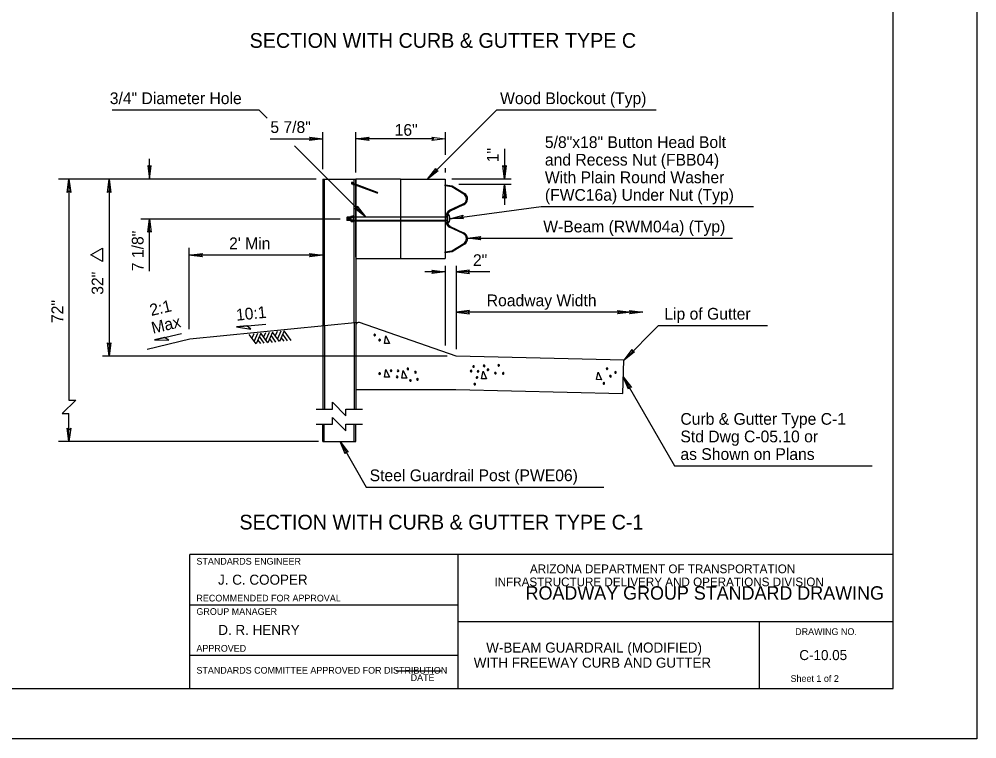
# Model space of a CAD drawing. Extents: x -1700 to 1700, y -1137 to 1457.
# Drawn here: x 270 to 1700, y -1100 to -26 of the extents above; entities that cross this region are included whole.
import ezdxf

# ---------------------------------------------------------------- set-up
doc = ezdxf.new("R2010")
doc.units = 0
for name, color, linetype in [('1', 7, 'Continuous'), ('21', 7, 'Continuous'), ('25', 7, 'Continuous'), ('37', 7, 'Continuous'), ('42', 7, 'Continuous'), ('43', 7, 'Continuous'), ('44', 7, 'Continuous'), ('45', 7, 'Continuous'), ('54', 7, 'Continuous'), ('56', 7, 'Continuous'), ('58', 7, 'Continuous'), ('59', 7, 'Continuous'), ('62', 7, 'Continuous'), ('63', 7, 'Continuous')]:
    doc.layers.add(name, color=color, linetype=linetype)

msp = doc.modelspace()

# ---------------------------------------------------------------- linework, layer by layer
at = {"layer": '1'}
msp.add_lwpolyline([(-1700, 1100), (1700, 1100), (1700, -1100), (-1700, -1100)], close=True, dxfattribs=at)
at = {"layer": '21'}
for p, q in [((594.6, -485.4), (638.5, -481)), ((472.3, -504.7), (512.9, -495))]:
    msp.add_line(p, q, dxfattribs=at)
for points in [[(594.6, -485.4), (616, -488.6), (610.2, -483.8)], [(472.3, -504.7), (493.9, -505), (487.5, -501)]]:
    msp.add_lwpolyline(points, close=True, dxfattribs=at)
at = {"layer": '25'}
for p, q in [((723.9, -250.1), (723.9, -194.6)), ((772.8, -254.6), (772.8, -194.6)), ((906.2, -194.6), (906.2, -228.6)), ((644.9, -204.6), (723.9, -204.6)), ((889.5, -204.6), (772.8, -204.6)), ((994.9, -219.6), (994.9, -264.6)), ((464.8, -264.6), (464.8, -234.6)), ((906.2, -248.6), (906.2, -254.6)), ((713.9, -264.6), (329, -264.6)), ((344.8, -264.6), (344.8, -594.7)), ((404.8, -264.6), (404.8, -529.1)), ((1004.9, -264.6), (916.2, -264.6)), ((1004.9, -272.9), (926.8, -272.9)), ((994.9, -272.9), (994.9, -302.9)), ((452, -324), (749.7, -324)), ((464.8, -402.1), (464.8, -324)), ((523.9, -367.1), (523.9, -488.6)), ((723.9, -378), (523.9, -378)), ((906.2, -394.3), (906.2, -512.9)), ((922.8, -394.3), (922.8, -518.7)), ((906.2, -403.1), (876.2, -403.1)), ((972.8, -403.1), (922.8, -403.1)), ((1201.3, -463.1), (922.8, -463.1)), ((909.3, -529.1), (394.8, -529.1)), ((334.8, -614.7), (354.8, -594.7)), ((344.8, -594.7), (354.8, -594.7)), ((334.8, -614.7), (344.8, -614.7)), ((344.8, -656.3), (344.8, -614.7)), ((717, -656.3), (329, -656.3))]:
    msp.add_line(p, q, dxfattribs=at)
for points in [[(706.4, -204.6), (703.9, -202.1), (723.9, -204.6), (703.9, -207.1)], [(790.3, -204.6), (792.8, -207.1), (772.8, -204.6), (792.8, -202.1)], [(888.7, -204.6), (886.2, -202.1), (906.2, -204.6), (886.2, -207.1)], [(464.8, -247.1), (462.3, -244.6), (464.8, -264.6), (467.3, -244.6)], [(994.9, -247.1), (997.4, -244.6), (994.9, -264.6), (992.4, -244.6)], [(344.8, -282.1), (342.3, -284.6), (344.8, -264.6), (347.3, -284.6)], [(404.8, -282.1), (402.3, -284.6), (404.8, -264.6), (407.3, -284.6)], [(994.9, -290.4), (992.4, -292.9), (994.9, -272.9), (997.4, -292.9)], [(464.8, -324), (467.3, -344), (464.8, -341.5), (462.3, -344)], [(541.4, -378), (543.9, -380.5), (523.9, -378), (543.9, -375.5)], [(706.4, -378), (703.9, -375.5), (723.9, -378), (703.9, -380.5)], [(888.7, -403.1), (886.2, -400.6), (906.2, -403.1), (886.2, -405.6)], [(922.8, -403.1), (942.8, -405.6), (940.3, -403.1), (942.8, -400.6)], [(922.8, -463.1), (942.8, -465.6), (940.3, -463.1), (942.8, -460.6)], [(1166.3, -463.1), (1163.8, -460.6), (1183.8, -463.1), (1163.8, -465.6)], [(1183.8, -463.1), (1181.3, -460.6), (1201.3, -463.1), (1181.3, -465.6)], [(404.8, -511.6), (407.3, -509.1), (404.8, -529.1), (402.3, -509.1)], [(344.8, -638.8), (347.3, -636.3), (344.8, -656.3), (342.3, -636.3)]]:
    msp.add_lwpolyline(points, close=True, dxfattribs=at)
for points in [[(713.6, -607.8), (738.2, -607.8), (738.2, -597.8), (758.2, -617.8), (758.2, -607.8), (782.8, -607.8)], [(713.6, -630.6), (738.2, -630.6), (738.2, -620.6), (758.2, -640.6), (758.2, -630.6), (782.8, -630.6)]]:
    msp.add_lwpolyline(points, dxfattribs=at)
at = {"layer": '37'}
for p, q in [((776.7, -478.5), (525.4, -503.7)), ((525.4, -503.7), (461.6, -518.8))]:
    msp.add_line(p, q, dxfattribs=at)
at = {"layer": '42'}
for p, q in [((723.9, -264.6), (772.8, -264.6)), ((723.9, -264.6), (723.9, -483.8)), ((726, -483.6), (726, -264.6)), ((766.5, -271), (766.4, -271.3)), ((766.4, -271.3), (766.4, -271.6)), ((766.4, -271.6), (766.4, -271.7)), ((766.6, -270.6), (766.5, -271)), ((766.7, -270.2), (766.6, -270.6)), ((766.9, -269.9), (766.7, -270.2)), ((766.7, -271.7), (766.9, -271.5)), ((767, -269.6), (766.9, -269.9)), ((766.9, -271.5), (767, -271.2)), ((767.2, -269.5), (767, -269.6)), ((767, -271.2), (767.2, -270.8)), ((767.1, -271.7), (767.2, -271.6)), ((767.3, -269.4), (767.2, -269.5)), ((767.2, -270.8), (767.3, -270.5)), ((767.2, -271.6), (767.3, -271.3)), ((767.4, -269.4), (767.3, -269.4)), ((767.3, -270.5), (767.4, -270.1)), ((767.3, -271.3), (767.5, -270.9)), ((767.5, -269.6), (767.4, -269.4)), ((767.4, -270.1), (767.5, -269.8)), ((767.5, -269.8), (767.5, -269.6)), ((767.5, -270.9), (767.6, -270.6)), ((767.6, -270.6), (767.7, -270.2)), ((767.8, -269.7), (767.7, -269.5)), ((767.7, -270.2), (767.8, -269.9)), ((767.8, -269.9), (767.8, -269.7)), ((769.2, -270.4), (769, -270.7)), ((769, -270.7), (769, -270.7)), ((769.3, -270.3), (769.2, -270.4)), ((769.5, -270.2), (769.3, -270.3)), ((769.3, -271.6), (769.5, -271.3)), ((769.6, -270.2), (769.5, -270.2)), ((769.5, -271.3), (769.6, -270.9)), ((769.6, -270.4), (769.6, -270.2)), ((769.6, -270.6), (769.6, -270.4)), ((769.6, -270.9), (769.6, -270.6)), ((769.6, -271.7), (769.8, -271.4)), ((769.9, -270.5), (769.8, -270.3)), ((769.8, -271.4), (769.9, -271)), ((769.9, -270.7), (769.9, -270.5)), ((769.9, -271), (769.9, -270.7)), ((770.7, -271.4), (769.9, -271)), ((770.7, -479.1), (770.7, -264.6)), ((770.7, -271.4), (804.7, -284.2)), ((772.8, -264.6), (772.8, -478.9)), ((772.8, -381.3), (772.8, -264.6)), ((839.5, -264.6), (772.8, -264.6)), ((839.5, -264.6), (906.2, -264.6)), ((839.5, -264.6), (839.5, -383.3)), ((906.2, -264.6), (906.2, -383.3)), ((766.4, -271.8), (766.4, -271.7)), ((766.4, -271.8), (766.5, -271.8)), ((766.5, -271.8), (766.6, -271.8)), ((766.7, -271.7), (766.6, -271.8)), ((766.7, -271.7), (766.7, -271.7)), ((766.7, -272), (766.9, -271.9)), ((766.9, -271.9), (767, -271.8)), ((767.1, -271.7), (767, -271.8)), ((768, -271.7), (768.8, -272)), ((768.5, -271.9), (768.5, -272)), ((768.5, -272), (768.5, -272.1)), ((768.5, -272.1), (768.5, -272.4)), ((768.5, -272.4), (768.5, -272.6)), ((768.5, -272.6), (768.6, -272.7)), ((768.6, -272.7), (768.7, -272.6)), ((768.7, -272.6), (768.8, -272.5)), ((769, -271.9), (768.8, -272)), ((768.8, -272.5), (769, -272.3)), ((769.1, -272.7), (768.9, -272.8)), ((769, -271.9), (769.1, -271.7)), ((769, -272.3), (769.2, -272)), ((769.2, -272.6), (769.1, -272.7)), ((769.3, -271.7), (769.2, -271.9)), ((769.2, -271.9), (769.2, -272)), ((769.2, -272.6), (769.5, -272.1)), ((769.3, -271.7), (769.3, -271.6)), ((770.7, -272.8), (769.4, -272.2)), ((769.6, -271.8), (769.5, -272.1)), ((769.6, -271.8), (769.6, -271.7)), ((770.7, -272.8), (804.1, -285.4)), ((804.1, -285.4), (805.6, -285.3)), ((804.7, -284.2), (805.6, -285.3)), ((906.2, -274.8), (906.2, -273)), ((906.2, -273), (906.2, -273)), ((906.2, -273), (917, -274.7)), ((906.2, -274.7), (906.2, -273)), ((916.4, -276.2), (906.2, -274.7)), ((906.2, -274.8), (906.2, -274.8)), ((934, -287.3), (916.4, -276.2)), ((917, -274.7), (935, -286)), ((913, -311.3), (933.1, -301.8)), ((933.9, -303.2), (913.8, -312.7)), ((760.2, -321.4), (759.7, -321.9)), ((759.7, -321.9), (759.7, -326)), ((759.7, -326), (760.2, -326.6)), ((765.5, -321.4), (760.2, -321.4)), ((760.2, -321.4), (760.2, -326.6)), ((760.2, -324.8), (760.5, -326.6)), ((765.5, -326.6), (760.2, -326.6)), ((760.3, -321.4), (761.3, -326.6)), ((761, -321.4), (762, -326.6)), ((761.8, -321.4), (762.8, -326.6)), ((762.5, -321.4), (763.5, -326.6)), ((763.3, -321.4), (764.3, -326.6)), ((764.1, -321.4), (765.1, -326.6)), ((764.8, -321.4), (765.5, -325.1)), ((765.5, -321.1), (765.5, -326.9)), ((906.2, -321.4), (765.5, -321.4)), ((906.2, -326.6), (765.5, -326.6)), ((766.1, -320.1), (769.7, -320.1)), ((769.7, -322), (766.1, -322)), ((769.7, -325.9), (766.1, -325.9)), ((766.1, -327.8), (769.7, -327.8)), ((769.7, -329.2), (769.7, -318.7)), ((770.7, -318.7), (769.7, -318.7)), ((769.7, -320.8), (908, -320.8)), ((769.7, -327.1), (908, -327.1)), ((906.2, -321.4), (908, -321.4)), ((906.2, -326.6), (908, -326.6)), ((908, -323.9), (908, -318.9)), ((909.7, -320.8), (908, -320.8)), ((909.7, -321.4), (908, -321.4)), ((908, -329), (908, -323.9)), ((909.7, -326.6), (908, -326.6)), ((909.7, -327.1), (908, -327.1)), ((909.7, -318.9), (909.7, -323.9)), ((909.7, -323.9), (909.7, -329)), ((770.7, -329.2), (769.7, -329.2)), ((933.1, -346.1), (913, -336.6)), ((913.8, -335.2), (933.9, -344.7)), ((906.2, -373.2), (916.4, -371.7)), ((916.4, -371.7), (934, -360.6)), ((935, -361.9), (917, -373.2)), ((772.8, -383.3), (906.2, -383.3)), ((917, -373.2), (906.2, -374.9)), ((906.2, -374.9), (906.2, -373.2)), ((723.9, -483.8), (723.9, -607.8)), ((726, -483.6), (726, -607.8)), ((770.7, -479.1), (770.7, -607.8)), ((772.8, -478.9), (772.8, -607.8)), ((723.9, -656.3), (723.9, -630.6)), ((725.9, -656.3), (725.9, -630.6)), ((770.7, -656.3), (770.7, -630.6)), ((772.8, -656.3), (772.8, -630.6)), ((723.9, -656.3), (772.8, -656.3))]:
    msp.add_line(p, q, dxfattribs=at)
msp.add_lwpolyline([(769.1, -271.7), (769.1, -271.7), (769.2, -271.5), (769.3, -271.2), (769.3, -271), (769.3, -270.9), (769.3, -270.8)], dxfattribs=at)
for centre, radius, start, end in [((766.6, -321.1), 1.09, 117.2479, 242.7521), ((769, -324), 3.44, 145.9366, 214.0419), ((766.6, -326.9), 1.09, 117.2999, 242.7001), ((903.5, -323.8), 10, 311.406, 48.3865)]:
    msp.add_arc(centre, radius, start, end, dxfattribs=at)
for centre, major_axis, start_param, end_param in [((928.7, -294.3), (9.38, 0), 5.199842, 7.251143), ((928.7, -294.3), (11.1, 0), 5.199842, 7.251143), ((917.4, -318.9), (-9.38, 0), 5.199842, 6.283185), ((917.4, -318.9), (-7.69, 0), 5.199842, 6.283185), ((917.4, -329), (-9.38, 0), 0, 1.083344), ((917.4, -329), (-7.69, 0), 0, 1.083344), ((928.7, -353.6), (9.38, 0), 5.315227, 7.366529), ((928.7, -353.6), (11.1, 0), 5.315227, 7.366529)]:
    msp.add_ellipse(centre, major_axis=major_axis, ratio=0.90725, start_param=start_param, end_param=end_param, dxfattribs=at)
for points in [[(767.3, -271.5), (768, -271.7)], [(767.7, -269.5), (767.4, -269.4)], [(769.3, -270.8), (767.7, -270.2)], [(769.8, -270.3), (769.5, -270.2)], [(766.5, -271.8), (766.7, -272)], [(768.6, -272.7), (768.9, -272.8)]]:
    msp.add_open_spline(points, degree=1, dxfattribs=at)
at = {"layer": '43'}
for p, q in [((409, -161.5), (628, -161.5)), ((640.5, -174), (628, -161.5)), ((880.2, -264.6), (983.3, -161.5)), ((983.3, -161.5), (1221.4, -161.5)), ((787.3, -320.8), (681.4, -214.9)), ((913.5, -323.9), (1049.8, -305.8)), ((1050.2, -305.8), (1366.8, -305.8)), ((939.7, -353), (1335.2, -353)), ((749.4, -656.3), (788.6, -724.3)), ((788.6, -724.3), (1143.3, -724.3))]:
    msp.add_line(p, q, dxfattribs=at)
for points in [[(892.6, -252.2), (896.1, -252.2), (880.2, -264.6), (892.6, -248.7)], [(775, -308.5), (775, -304.9), (787.3, -320.8), (771.4, -308.5)], [(930.9, -321.6), (933.7, -323.7), (913.5, -323.9), (933, -318.7)], [(957.2, -353), (959.7, -355.5), (939.7, -353), (959.7, -350.5)], [(758.1, -671.5), (757.2, -674.9), (749.4, -656.3), (761.5, -672.4)]]:
    msp.add_lwpolyline(points, close=True, dxfattribs=at)
at = {"layer": '44'}
for p, q in [((772.8, -482.3), (772.8, -578.7)), ((922.8, -528.7), (778.5, -478.8)), ((1173.3, -534.7), (922.8, -528.7)), ((1171.5, -584.6), (1172.8, -534.7)), ((772.8, -578.7), (922.2, -578.7)), ((922.2, -578.7), (1171.5, -584.6))]:
    msp.add_line(p, q, dxfattribs=at)
msp.add_arc((777, -482.7), 4.17, 68.6716, 180, dxfattribs=at)
at = {"layer": '45'}
for p, q in [((1173.3, -534.7), (1224.9, -483.1)), ((1224.9, -483.1), (1387.4, -483.1)), ((1172.1, -559.7), (1248.9, -692.5)), ((1248.9, -692.5), (1543.9, -692.5))]:
    msp.add_line(p, q, dxfattribs=at)
for points in [[(1185.7, -522.3), (1189.2, -522.3), (1173.3, -534.7), (1185.7, -518.8)], [(1180.9, -574.8), (1180, -578.2), (1172.1, -559.7), (1184.3, -575.7)]]:
    msp.add_lwpolyline(points, close=True, dxfattribs=at)
at = {"layer": '56'}
msp.add_lwpolyline([(394.9, -387.8), (377.4, -377.7), (394.9, -367.6)], close=True, dxfattribs=at)
at = {"layer": '58'}
for p, q in [((525, -900), (925, -900)), ((925, -925), (1575, -925)), ((525, -975), (925, -975))]:
    msp.add_line(p, q, dxfattribs=at)
at = {"layer": '59'}
for p, q in [((624, -510.7), (613.8, -496.5)), ((620.8, -495.8), (617.9, -502.2)), ((626, -495.3), (621, -506.5)), ((631.2, -494.8), (624, -510.7)), ((636.2, -509.5), (629.1, -499.6)), ((641.4, -509), (631.2, -494.8)), ((638.2, -494.1), (635.3, -500.5)), ((643.4, -493.6), (638.4, -504.7)), ((648.6, -493), (641.4, -509)), ((653.6, -507.8), (646.5, -497.8)), ((658.9, -507.2), (648.6, -493)), ((655.6, -492.3), (652.7, -498.7)), ((660.8, -491.8), (655.8, -503)), ((666.1, -491.3), (658.9, -507.2)), ((671.1, -506), (663.9, -496.1)), ((676.3, -505.5), (666.1, -491.3)), ((631, -510), (626.9, -504.4)), ((648.4, -508.3), (644.3, -502.6)), ((665.8, -506.6), (661.7, -500.9))]:
    msp.add_line(p, q, dxfattribs=at)
for points in [[(801, -496.1), (800.3, -496.4), (799.9, -497.2), (800.1, -498), (800.6, -498.4), (801.5, -498.5), (802, -498.1), (802.3, -497.6), (802.2, -496.9), (802, -496.5), (801.5, -496.2), (801, -496.1)], [(815.6, -510.1), (817.7, -498.7), (823, -510.1), (815.6, -510.1)], [(808.5, -503.7), (807.7, -504), (807.3, -504.8), (807.5, -505.6), (808, -506), (808.9, -506.1), (809.5, -505.7), (809.7, -505.2), (809.7, -504.5), (809.4, -504.1), (809, -503.8), (808.5, -503.7)], [(948.6, -543.2), (947.9, -543.5), (947.5, -544.2), (947.7, -545), (948.1, -545.4), (949, -545.5), (949.6, -545.2), (949.8, -544.7), (949.8, -544), (949.6, -543.6), (949.1, -543.3), (948.6, -543.2)], [(964.4, -542.3), (963.7, -542.6), (963.3, -543.3), (963.4, -544.1), (963.9, -544.5), (964.8, -544.6), (965.4, -544.3), (965.6, -543.8), (965.6, -543.1), (965.4, -542.7), (964.9, -542.4), (964.4, -542.3)], [(986.2, -541.6), (985.4, -541.9), (985, -542.6), (985.2, -543.4), (985.7, -543.9), (986.6, -543.9), (987.1, -543.6), (987.4, -543.1), (987.4, -542.4), (987.1, -542), (986.7, -541.7), (986.2, -541.6)], [(808.5, -553.7), (807.7, -554), (807.3, -554.8), (807.5, -555.6), (808, -556), (808.9, -556.1), (809.5, -555.7), (809.7, -555.2), (809.7, -554.5), (809.4, -554.1), (809, -553.8), (808.5, -553.7)], [(815.6, -560.1), (817.7, -548.7), (823, -560.1), (815.6, -560.1)], [(825.5, -549.5), (824.7, -549.8), (824.3, -550.5), (824.5, -551.3), (825, -551.8), (825.9, -551.8), (826.5, -551.4), (826.7, -550.9), (826.7, -550.3), (826.4, -549.9), (826, -549.6), (825.5, -549.5)], [(835.9, -549.7), (835.2, -550), (834.8, -550.8), (835, -551.6), (835.5, -552), (836.4, -552.1), (836.9, -551.7), (837.2, -551.2), (837.1, -550.5), (836.9, -550.1), (836.4, -549.8), (835.9, -549.7)], [(841.5, -561.9), (843.7, -550.5), (849, -561.9), (841.5, -561.9)], [(850.5, -546.7), (849.8, -547), (849.4, -547.8), (849.6, -548.6), (850.1, -549), (851, -549.1), (851.5, -548.7), (851.8, -548.2), (851.7, -547.5), (851.5, -547.2), (851, -546.8), (850.5, -546.7)], [(861.9, -551.7), (861.1, -552), (860.7, -552.8), (860.9, -553.6), (861.4, -554), (862.3, -554.1), (862.9, -553.7), (863.1, -553.2), (863.1, -552.5), (862.8, -552.1), (862.3, -551.8), (861.9, -551.7)], [(944.9, -550), (944.2, -550.3), (943.8, -551.1), (944, -551.9), (944.4, -552.3), (945.4, -552.4), (945.9, -552), (946.2, -551.5), (946.1, -550.9), (945.9, -550.5), (945.4, -550.1), (944.9, -550)], [(955.4, -550.5), (954.6, -550.8), (954.2, -551.6), (954.4, -552.4), (954.9, -552.8), (955.8, -552.9), (956.3, -552.5), (956.6, -552), (956.6, -551.4), (956.3, -551), (955.9, -550.6), (955.4, -550.5)], [(960.7, -562.9), (963.2, -551.5), (968.1, -563), (960.7, -562.9)], [(970.1, -547.9), (969.3, -548.2), (968.9, -549), (969.1, -549.7), (969.6, -550.2), (970.5, -550.3), (971, -549.9), (971.3, -549.4), (971.3, -548.7), (971, -548.4), (970.6, -548), (970.1, -547.9)], [(981.3, -553.2), (980.5, -553.5), (980.1, -554.2), (980.3, -555), (980.8, -555.5), (981.7, -555.5), (982.2, -555.2), (982.5, -554.7), (982.5, -554), (982.2, -553.6), (981.8, -553.3), (981.3, -553.2)], [(992.9, -553.4), (992.2, -553.7), (991.8, -554.5), (991.9, -555.2), (992.4, -555.7), (993.3, -555.8), (993.9, -555.4), (994.1, -554.9), (994.1, -554.2), (993.9, -553.8), (993.4, -553.5), (992.9, -553.4)], [(1132.3, -564), (1134.7, -552.6), (1139.7, -564.2), (1132.3, -564)], [(1148, -546.4), (1147.2, -546.7), (1146.8, -547.5), (1147, -548.3), (1147.5, -548.7), (1148.4, -548.8), (1148.9, -548.4), (1149.2, -547.9), (1149.1, -547.3), (1148.9, -546.9), (1148.4, -546.5), (1148, -546.4)], [(1160.5, -552), (1159.8, -552.3), (1159.4, -553), (1159.5, -553.8), (1160, -554.3), (1160.9, -554.4), (1161.5, -554), (1161.7, -553.5), (1161.7, -552.8), (1161.5, -552.4), (1161, -552.1), (1160.5, -552)], [(834.5, -558.7), (833.8, -559), (833.4, -559.8), (833.6, -560.6), (834.1, -561), (835, -561.1), (835.5, -560.7), (835.8, -560.2), (835.7, -559.5), (835.5, -559.1), (835, -558.8), (834.5, -558.7)], [(854.3, -564), (853.6, -564.3), (853.2, -565.1), (853.4, -565.8), (853.9, -566.3), (854.8, -566.3), (855.3, -566), (855.6, -565.5), (855.5, -564.8), (855.3, -564.4), (854.8, -564.1), (854.3, -564)], [(864.8, -562.5), (864.1, -562.8), (863.7, -563.5), (863.8, -564.3), (864.3, -564.7), (865.3, -564.8), (865.8, -564.4), (866, -563.9), (866, -563.2), (865.8, -562.9), (865.3, -562.5), (864.8, -562.5)], [(950.3, -569.5), (949.6, -569.8), (949.2, -570.5), (949.4, -571.3), (949.8, -571.8), (950.8, -571.8), (951.3, -571.5), (951.6, -571), (951.5, -570.3), (951.3, -569.9), (950.8, -569.6), (950.3, -569.5)], [(953.7, -559.5), (953, -559.8), (952.6, -560.6), (952.8, -561.3), (953.2, -561.8), (954.2, -561.9), (954.7, -561.5), (955, -561), (954.9, -560.3), (954.7, -559.9), (954.2, -559.6), (953.7, -559.5)], [(1143.2, -568.3), (1142.4, -568.6), (1142, -569.3), (1142.2, -570.1), (1142.7, -570.6), (1143.6, -570.6), (1144.1, -570.3), (1144.4, -569.8), (1144.4, -569.1), (1144.1, -568.7), (1143.7, -568.4), (1143.2, -568.3)], [(1153, -557.7), (1152.3, -558), (1151.8, -558.8), (1152, -559.5), (1152.5, -560), (1153.4, -560.1), (1153.9, -559.7), (1154.2, -559.2), (1154.2, -558.5), (1153.9, -558.2), (1153.5, -557.8), (1153, -557.7)]]:
    msp.add_lwpolyline(points, dxfattribs=at)
at = {"layer": '62'}
for p, q in [((1575, -825), (525, -825)), ((525, -1025), (525, -825)), ((925, -825), (925, -1025)), ((1375, -925), (1375, -1025)), ((833.2, -998.7), (901, -998.7))]:
    msp.add_line(p, q, dxfattribs=at)
at = {"layer": '63'}
msp.add_line((1696, -1099.6), (1696, -1099.6), dxfattribs=at)
msp.add_lwpolyline([(1575, 1025), (-1575, 1025), (-1575, -1025), (1575, -1025)], close=True, dxfattribs=at)

# ---------------------------------------------------------------- texts
at = {"layer": '21'}
for s, rotation, p in [('2:1', 13.3576, (467.6, -469.1)), ('10:1', 5.7106, (595, -476.1)), ('Max', 13.3576, (470.1, -495.5))]:
    msp.add_text(s, height=17.5, rotation=rotation, dxfattribs=at).set_placement(p)
at = {"layer": '25'}
for s, p in [('5 7/8"', (645.4, -195.8)), ('16"', (830.9, -200)), ("2' Min", (583.8, -369.3)), ('Roadway Width', (968.4, -454.4))]:
    msp.add_text(s, height=17.5, dxfattribs=at).set_placement(p)
for s, rotation, p in [('1"', 90, (986.1, -239.6)), ('7 1/8"', 89.9965, (456.1, -402.1)), ('2"', 359.9965, (947.8, -394.4)), ('32"', 90, (396.1, -437.3)), ('72"', 90, (336.1, -479.5))]:
    msp.add_text(s, height=17.5, rotation=rotation, dxfattribs=at).set_placement(p)
at = {"layer": '43'}
for s, p in [('3/4" Diameter Hole', (405.7, -152.8)), ('Wood Blockout (Typ)', (988.3, -152.8)), ('5/8"x18" Button Head Bolt ', (1055.2, -218.3)), ('and Recess Nut (FBB04)', (1055.2, -244.5)), ('With Plain Round Washer', (1055.2, -270.8)), ('(FWC16a) Under Nut (Typ)', (1055.2, -297)), ('W-Beam (RWM04a) (Typ)', (1052.8, -344.2)), ('Steel Guardrail Post (PWE06)', (793.6, -715.5))]:
    msp.add_text(s, height=17.5, dxfattribs=at).set_placement(p)
at = {"layer": '45'}
for s, p in [('Lip of Gutter', (1233.5, -474.4)), ('Curb & Gutter Type C-1', (1257.5, -631.3)), ('Std Dwg C-05.10 or', (1257.5, -657.5)), ('as Shown on Plans', (1257.5, -683.8))]:
    msp.add_text(s, height=17.5, dxfattribs=at).set_placement(p)
at = {"layer": '54'}
for s, p in [('SECTION WITH CURB & GUTTER TYPE C', (614.4, -68.8)), ('SECTION WITH CURB & GUTTER TYPE C-1', (599.2, -787.6))]:
    msp.add_text(s, height=22, dxfattribs=at).set_placement(p)
at = {"layer": '62'}
for s, height, p in [('STANDARDS ENGINEER', 10, (535, -840)), ('ARIZONA DEPARTMENT OF TRANSPORTATION', 13, (1032.9, -852.8)), ('     J. C. COOPER     ', 15, (539.4, -870)), ('INFRASTRUCTURE DELIVERY AND OPERATIONS DIVISION', 13, (979.9, -872.3)), ('ROADWAY GROUP STANDARD DRAWING', 20, (1026.4, -892.3)), ('RECOMMENDED FOR APPROVAL', 10, (535, -895)), ('GROUP MANAGER', 10, (535, -915)), ('     D. R. HENRY      ', 15, (539.8, -945)), ('DRAWING NO.', 10, (1428.8, -945)), ('  W-BEAM GUARDRAIL (MODIFIED) ', 15, (956.5, -971.3)), ('APPROVED', 10, (535, -970)), ('C-10.05', 15, (1435, -982.5)), (' WITH FREEWAY CURB AND GUTTER ', 15, (943.4, -993.8)), ('STANDARDS COMMITTEE APPROVED FOR DISTRIBUTION', 10, (535, -1002.7)), ('DATE', 10, (854.8, -1013.7)), ('Sheet 1 of 2', 10, (1421.9, -1015))]:
    msp.add_text(s, height=height, dxfattribs=at).set_placement(p)

doc.saveas('drawing.dxf')
